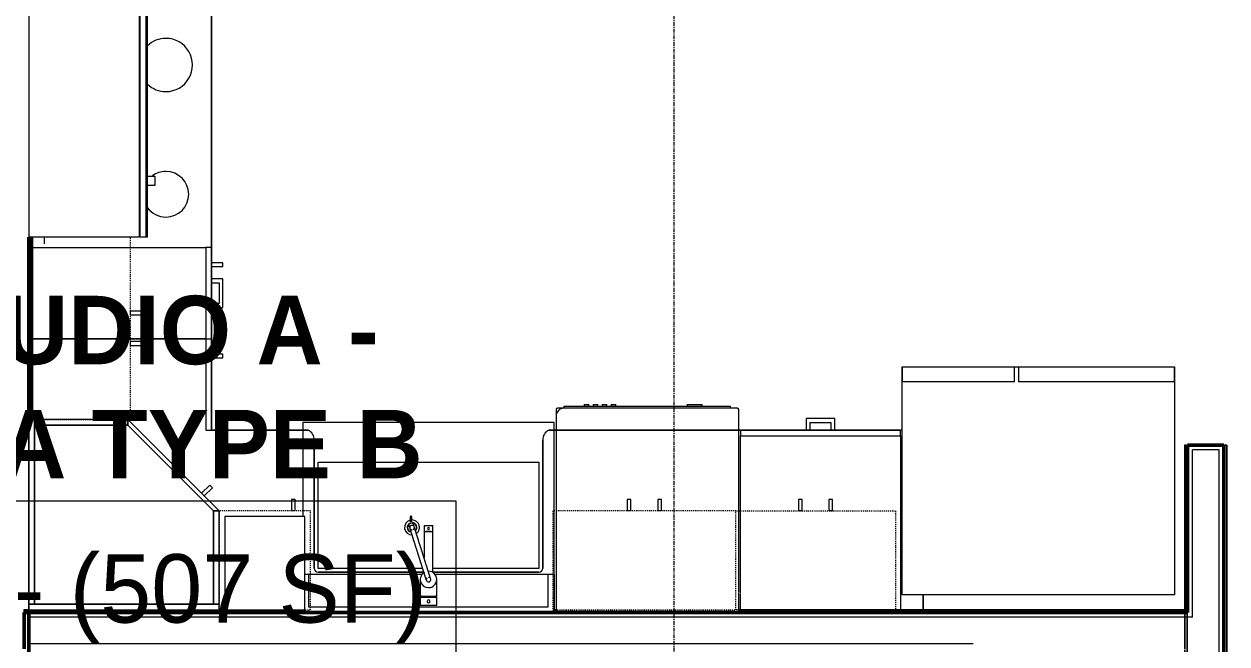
# Model space of a CAD drawing. Header units: inches. Extents: x -4218 to -1830, y 9767 to 12426.
# Drawn here: x -2912.7 to -2754.7, y 10647.4 to 10728.9 of the extents above; entities that cross this region are included whole.
import ezdxf

# ---------------------------------------------------------------- set-up
doc = ezdxf.new("R2010")
doc.units = ezdxf.units.IN
doc.header["$MEASUREMENT"] = 0
doc.linetypes.add('Dash', pattern=[0.25, 0.125, -0.125])
doc.linetypes.add('Grid Line 1_2_', pattern=[0.875, 0.5, -0.125, 0.125, -0.125])
for name, color, linetype, lineweight in [('0-1', 7, 'Continuous', 5), ('0-2', 253, 'Continuous', 9), ('A-AREA-IDEN', 2, 'Continuous', 9), ('A-WALL-1', 250, 'Continuous', 50), ('A-WALL-2', 10, 'Continuous', 13), ('A-WALL-3', 254, 'Continuous', 9), ('A-WALL-4', 253, 'Continuous', 9), ('A-WALL-5', 252, 'Continuous', 9), ('A-WALL-6', 7, 'Continuous', 9), ('A-WALL-8', 113, 'Continuous', 9), ('I-WALL-1', 250, 'Continuous', 50), ('I-WALL-2', 254, 'Continuous', 9), ('I-WALL-3', 253, 'Continuous', 9), ('P-SANR-FIXT-1', 7, 'Continuous', 9), ('P-SANR-FIXT-3', 252, 'Continuous', 9), ('Q-CASE', 31, 'Continuous', 9), ('Q-CASE-1', 252, 'Continuous', 9), ('Q-CASE-2', 7, 'Continuous', 9), ('Q-CASE-3', 253, 'Continuous', 9), ('Q-CASE-4', 7, 'Dash', 9), ('Q-CASE-5', 254, 'Continuous', 9), ('Q-SPCQ-1', 7, 'Continuous', 9), ('Q-SPCQ-2', 253, 'Continuous', 9), ('Q-SPCQ-3', 252, 'Continuous', 9), ('Q-SPCQ-4', 254, 'Continuous', 9), ('S-GRID-1', 1, 'Grid Line 1_2_', 9)]:
    doc.layers.add(name, color=color, linetype=linetype, lineweight=lineweight)
doc.styles.add('Century Gothic', font='ufonts.com_century-gothic.ttf', dxfattribs={"height": 9})
doc.styles.add('Century Gothic_B', font='GOTHICB.TTF', dxfattribs={"height": 9})

# ---------------------------------------------------------------- blocks, each defined once
blk = doc.blocks.new('Basic Wall _ INT - W4BØF - _5_8 GYP - 2X4 WOOD_BATT_ - 5_8 GYP_ - ___-3182897-BACKGROUND - 3RD FLOOR')
at = {"layer": 'A-WALL-3'}
for p, q in [((-2912.7, 10651.95), (-2912.7, 10651.89)), ((-2912.7, 10651.89), (-2912.7, 10651.75)), ((-2912.7, 10651.74), (-2912.7, 10651.68)), ((-2912.07, 10651.89), (-2909.65, 10651.89)), ((-2909.56, 10651.89), (-2876.07, 10651.89)), ((-2843.07, 10651.89), (-2842.82, 10651.89)), ((-2818.82, 10651.89), (-2797.94, 10651.89)), ((-2797.88, 10651.89), (-2794.6, 10651.89)), ((-2759.85, 10651.89), (-2759.85, 10651.95)), ((-2759.85, 10651.75), (-2759.85, 10651.89)), ((-2759.85, 10651.68), (-2759.85, 10651.74)), ((-2912.7, 10651.57), (-2912.7, 10651.54)), ((-2876.07, 10651.54), (-2912.07, 10651.54)), ((-2843.07, 10651.54), (-2876.07, 10651.54)), ((-2842.82, 10651.54), (-2843.07, 10651.54)), ((-2794.6, 10651.54), (-2818.82, 10651.54)), ((-2759.85, 10651.54), (-2759.85, 10651.57))]:
    blk.add_line(p, q, dxfattribs=at)
at = {"layer": 'A-WALL-4'}
for p, q in [((-2912.7, 10651.67), (-2912.7, 10651.95)), ((-2912.7, 10651.89), (-2912.07, 10651.89)), ((-2760.26, 10651.89), (-2760.17, 10651.89)), ((-2760.14, 10651.89), (-2760.07, 10651.89)), ((-2760.05, 10651.89), (-2760.01, 10651.89)), ((-2759.85, 10651.95), (-2759.85, 10651.74)), ((-2759.85, 10651.74), (-2759.85, 10651.69)), ((-2912.7, 10651.66), (-2912.7, 10651.67)), ((-2912.7, 10651.66), (-2912.7, 10651.66)), ((-2912.7, 10651.64), (-2912.7, 10651.66)), ((-2912.7, 10651.58), (-2912.7, 10651.64)), ((-2912.7, 10651.54), (-2912.7, 10651.58)), ((-2912.07, 10651.54), (-2912.7, 10651.54)), ((-2911.27, 10651.67), (-2912.07, 10651.67)), ((-2876.07, 10651.67), (-2911.18, 10651.67)), ((-2842.82, 10651.67), (-2843.07, 10651.67)), ((-2795.79, 10651.67), (-2818.82, 10651.67)), ((-2794.6, 10651.67), (-2795.67, 10651.67)), ((-2759.85, 10651.69), (-2759.85, 10651.67)), ((-2759.85, 10651.67), (-2759.85, 10651.64)), ((-2759.85, 10651.64), (-2759.85, 10651.63)), ((-2759.85, 10651.63), (-2759.85, 10651.61))]:
    blk.add_line(p, q, dxfattribs=at)
at = {"layer": 'A-WALL-5'}
for p, q in [((-2912.7, 10651.95), (-2912.07, 10651.95)), ((-2887.07, 10651.95), (-2886.32, 10651.95)), ((-2843.07, 10651.95), (-2842.82, 10651.95)), ((-2818.82, 10651.95), (-2798.53, 10651.95)), ((-2798.51, 10651.95), (-2798.32, 10651.95)), ((-2798.32, 10651.95), (-2794.6, 10651.95)), ((-2794.6, 10651.89), (-2760.26, 10651.89)), ((-2760.26, 10651.95), (-2760.17, 10651.95)), ((-2760.14, 10651.95), (-2760.07, 10651.95)), ((-2760.05, 10651.95), (-2760.01, 10651.95)), ((-2912.07, 10651.67), (-2912.7, 10651.67)), ((-2759.85, 10651.54), (-2794.6, 10651.54)), ((-2759.85, 10651.61), (-2759.85, 10651.58)), ((-2759.85, 10651.58), (-2759.85, 10651.54))]:
    blk.add_line(p, q, dxfattribs=at)
at = {"layer": 'A-WALL-6'}
for p, q in [((-2794.6, 10651.95), (-2760.26, 10651.95)), ((-2759.85, 10651.67), (-2794.6, 10651.67))]:
    blk.add_line(p, q, dxfattribs=at)
blk = doc.blocks.new('Basic Wall _ INT - W4BØF - _5_8 GYP - 2X4 WOOD_BATT_ - 5_8 GYP_ - ___-3182900-BACKGROUND - 3RD FLOOR')
at = {"layer": 'A-WALL-4'}
for p, q in [((-2755.1, 10565.89), (-2755.07, 10565.87)), ((-2754.96, 10565.75), (-2754.9, 10565.69)), ((-2754.89, 10565.69), (-2754.75, 10565.54)), ((-2754.75, 10565.54), (-2754.69, 10565.48))]:
    blk.add_line(p, q, dxfattribs=at)
at = {"layer": 'A-WALL-5'}
for p, q in [((-2755.07, 10673.55), (-2755.1, 10673.55)), ((-2755.1, 10565.89), (-2755.1, 10673.55)), ((-2754.9, 10673.55), (-2754.96, 10673.55)), ((-2754.75, 10673.55), (-2754.89, 10673.55)), ((-2754.69, 10673.55), (-2754.75, 10673.55)), ((-2754.75, 10673.55), (-2754.75, 10565.54))]:
    blk.add_line(p, q, dxfattribs=at)
at = {"layer": 'A-WALL-6'}
for p, q in [((-2755.1, 10673.55), (-2755.06, 10673.55)), ((-2755.06, 10673.55), (-2754.97, 10673.55)), ((-2754.97, 10565.77), (-2754.97, 10673.55)), ((-2754.97, 10673.55), (-2754.69, 10673.55)), ((-2754.69, 10673.55), (-2754.69, 10565.48))]:
    blk.add_line(p, q, dxfattribs=at)
at = {"layer": 'A-WALL-6', "flags": 128}
for points in [[(-2754.97, 10565.77), (-2754.98, 10565.77), (-2754.98, 10565.78), (-2755, 10565.79), (-2755.01, 10565.81), (-2755.03, 10565.83), (-2755.06, 10565.85)], [(-2754.69, 10565.48), (-2754.8, 10565.6), (-2754.9, 10565.69), (-2754.95, 10565.75), (-2754.97, 10565.77)]]:
    blk.add_lwpolyline(points, dxfattribs=at)
blk = doc.blocks.new('Basic Wall _ INT - W4BØF - _5_8 GYP - 2X4 WOOD_BATT_ - 5_8 GYP_ - ___-3182899-BACKGROUND - 3RD FLOOR')
at = {"layer": 'A-WALL-4'}
for p, q in [((-2760.2, 10651.95), (-2760.2, 10651.84)), ((-2760.2, 10651.84), (-2760.2, 10651.74)), ((-2760.2, 10651.74), (-2760.2, 10651.69)), ((-2760.2, 10651.54), (-2760.2, 10650.92)), ((-2760.2, 10650.87), (-2760.2, 10647.42)), ((-2759.85, 10646.79), (-2759.85, 10651.54)), ((-2760.2, 10647.41), (-2760.2, 10646.79)), ((-2760.2, 10646.65), (-2760.2, 10646.59)), ((-2760.2, 10646.59), (-2760.2, 10646.5)), ((-2760.2, 10646.5), (-2760.2, 10646.38)), ((-2760.26, 10571.06), (-2760.2, 10570.99)), ((-2760.2, 10570.99), (-2760.05, 10570.85)), ((-2760.05, 10570.84), (-2759.99, 10570.78)), ((-2759.87, 10570.67), (-2759.85, 10570.64))]:
    blk.add_line(p, q, dxfattribs=at)
at = {"layer": 'A-WALL-5'}
for p, q in [((-2760.2, 10673.55), (-2760.26, 10673.55)), ((-2760.05, 10673.55), (-2760.2, 10673.55)), ((-2760.2, 10673.55), (-2760.2, 10651.95)), ((-2759.99, 10673.55), (-2760.05, 10673.55)), ((-2759.85, 10673.55), (-2759.87, 10673.55)), ((-2759.85, 10651.54), (-2759.85, 10673.55)), ((-2760.26, 10651.95), (-2760.26, 10651.84)), ((-2760.26, 10651.84), (-2760.26, 10651.74)), ((-2760.26, 10651.74), (-2760.26, 10651.69)), ((-2760.26, 10651.54), (-2760.26, 10650.86)), ((-2760.26, 10650.86), (-2760.26, 10647.42)), ((-2759.97, 10651.54), (-2759.97, 10650.92)), ((-2759.97, 10650.9), (-2759.97, 10647.42)), ((-2760.26, 10647.41), (-2760.26, 10646.79)), ((-2759.97, 10647.41), (-2759.97, 10646.79)), ((-2760.26, 10646.65), (-2760.26, 10646.59)), ((-2760.26, 10646.59), (-2760.26, 10646.5)), ((-2760.26, 10646.5), (-2760.26, 10646.38)), ((-2760.2, 10646.38), (-2760.2, 10570.99)), ((-2759.85, 10570.64), (-2759.85, 10646.79))]:
    blk.add_line(p, q, dxfattribs=at)
at = {"layer": 'A-WALL-6'}
for p, q in [((-2760.26, 10673.55), (-2759.97, 10673.55)), ((-2760.26, 10673.55), (-2760.26, 10651.95)), ((-2759.97, 10673.55), (-2759.97, 10651.54)), ((-2759.97, 10673.55), (-2759.89, 10673.55)), ((-2759.89, 10673.55), (-2759.85, 10673.55)), ((-2760.26, 10646.38), (-2760.26, 10571.06)), ((-2759.97, 10646.79), (-2759.97, 10570.77))]:
    blk.add_line(p, q, dxfattribs=at)
at = {"layer": 'A-WALL-6', "flags": 128}
for points in [[(-2759.97, 10570.77), (-2759.99, 10570.79), (-2760.05, 10570.85), (-2760.14, 10570.94), (-2760.26, 10571.06)], [(-2759.89, 10570.69), (-2759.91, 10570.71), (-2759.93, 10570.73), (-2759.95, 10570.74), (-2759.96, 10570.76), (-2759.97, 10570.77), (-2759.97, 10570.77)]]:
    blk.add_lwpolyline(points, dxfattribs=at)
blk = doc.blocks.new('Refrigerator_-_Side-by-Side_6047 - 36_ X 30_-1372843-BACKGROUND - 3RD FLOOR')
at = {"layer": 'Q-SPCQ-1'}
for p, q in [((-17.88, 15.58), (17.87, 15.58)), ((-17.88, -14.42), (-17.88, 15.58)), ((-17.88, 15.58), (-3.13, 15.58)), ((-17.88, 15.58), (-17.88, 13.58)), ((-3.13, 13.58), (-3.13, 15.58)), ((-2.63, 15.58), (17.87, 15.58)), ((-2.63, 15.58), (-2.63, 13.58)), ((17.87, 15.58), (17.87, -14.42)), ((17.87, 13.58), (17.87, 15.58)), ((-3.13, 13.58), (-17.88, 13.58)), ((17.87, 13.58), (-2.63, 13.58)), ((17.87, -14.42), (-17.88, -14.42))]:
    blk.add_line(p, q, dxfattribs=at)
blk = doc.blocks.new('Range - 24_ x 30_-V163-BACKGROUND - 3RD FLOOR')
at = {"layer": 'Q-SPCQ-1'}
blk.add_line((29.12, -22), (30, -22), dxfattribs=at)
for centre, radius, start, end in [((6.5, -6), 3.5, 360, 180), ((23.5, -6), 3, 0, 180), ((6.5, -6), 3.5, 180, 223.5728), ((6.5, -6), 3.5, 316.3809, 0), ((23.5, -6), 3, 180, 216.0867), ((23.5, -6), 3, 306.1227, 0), ((6.5, -6), 3.5, 261.0228, 278.9772)]:
    blk.add_arc(centre, radius, start, end, dxfattribs=at)
blk = doc.blocks.new('Dishwasher_15404 - 34_ counter-V162-BACKGROUND - 3RD FLOOR')
at = {"layer": 'Q-SPCQ-1'}
for p, q in [((25.8, 24), (24, 24)), ((26.68, 24), (25.8, 24)), ((26.87, 22.93), (26.87, 23.8)), ((26.87, 0.2), (26.87, 22.93)), ((26.87, 22.91), (27.12, 22.91)), ((27.12, 22.91), (27.12, 1.09)), ((27.37, 20.28), (27.12, 20.28)), ((27.12, 19.69), (27.37, 19.69)), ((27.37, 19.1), (27.12, 19.1)), ((27.37, 19.1), (27.37, 18.51)), ((27.37, 20.28), (27.37, 19.69)), ((27.12, 18.51), (27.37, 18.51)), ((27.37, 17.92), (27.12, 17.92)), ((27.37, 17.92), (27.37, 17.33)), ((27.12, 17.33), (27.37, 17.33)), ((27.37, 16.74), (27.12, 16.74)), ((27.12, 16.15), (27.37, 16.15)), ((27.37, 16.74), (27.37, 16.15)), ((27.37, 6.79), (27.12, 6.79)), ((27.37, 6.79), (27.37, 5.81)), ((27.12, 4.82), (27.37, 4.82)), ((27.37, 5.81), (27.37, 4.82)), ((26.87, 1.09), (27.12, 1.09)), ((24, 0), (26.68, 0))]:
    blk.add_line(p, q, dxfattribs=at)
for centre, radius, start, end in [((25.8, 22.93), 1.07, 360, 90), ((26.68, 23.8), 0.197, 0, 90), ((26.68, 0.2), 0.197, 270, 360), ((26.68, 0.2), 0.197, 270, 345)]:
    blk.add_arc(centre, radius, start, end, dxfattribs=at)
at = {"layer": 'Q-SPCQ-2'}
for p, q in [((0.37, 24), (0, 24)), ((0, 0), (0.37, 0))]:
    blk.add_line(p, q, dxfattribs=at)
at = {"layer": 'Q-SPCQ-3'}
for p, q in [((5.07, 24), (0.37, 24)), ((24, 24), (5.1, 24)), ((0.37, 0), (2.55, 0)), ((2.64, 0), (24, 0))]:
    blk.add_line(p, q, dxfattribs=at)
at = {"layer": 'Q-SPCQ-4'}
blk.add_line((0, 24), (0, 0), dxfattribs=at)
blk = doc.blocks.new('30quot_MicrowaveVent_11166 - 70cm miele oven-2804781-BACKGROUND - 3RD FLOOR')
at = {"layer": 'Q-CASE-2'}
for p, q in [((8.88, 16.6), (7.69, 16.6)), ((7.69, 15.63), (7.69, 16.55)), ((8.88, 16.55), (8.88, 15.63)), ((15.68, 15.6), (-14.2, 15.6)), ((-14.2, 15.39), (-14.2, 15.6)), ((-14.2, 14.61), (-14.2, 15.39)), ((15.68, 15.39), (-14.2, 15.39)), ((15.68, 14.61), (-14.2, 14.61)), ((-14.2, 0), (-14.2, 14.49)), ((-14.2, 14.49), (15.68, 14.49)), ((15.68, 15.6), (15.68, 15.39)), ((15.68, 15.39), (15.68, 14.61)), ((15.68, 14.49), (15.68, 0)), ((-14.2, 0), (15.68, 0))]:
    blk.add_line(p, q, dxfattribs=at)
blk = doc.blocks.new('Single Door 1 Drawer 211 - 211 Base Cabinet Single Door1 Drawer 12_-V120-BACKGROUND - 3RD FLOOR')
at = {"layer": 'Q-CASE-1'}
for p, q in [((-11.26, -23.25), (-11.26, -0.37)), ((0.74, -0.37), (0.74, -23.25)), ((-11.26, -23.25), (-11.26, -24)), ((0.74, -23.25), (-11.26, -23.25)), ((0.74, -24), (0.74, -23.25)), ((-11.26, -24), (0.74, -24)), ((-7.14, -24), (-6.64, -24)), ((-3.39, -24), (-3.89, -24)), ((-1.76, -24), (-1.27, -24))]:
    blk.add_line(p, q, dxfattribs=at)
at = {"layer": 'Q-CASE-2'}
for p, q in [((-7.14, -24), (-7.14, -25.5)), ((-6.64, -25), (-6.64, -24)), ((-3.89, -25), (-6.64, -25)), ((-3.89, -24), (-3.89, -25)), ((-3.39, -25.5), (-3.39, -24)), ((-1.76, -24), (-1.76, -25.5)), ((-1.27, -25.5), (-1.27, -24)), ((-7.14, -25.5), (-3.39, -25.5)), ((-1.76, -25.5), (-1.27, -25.5))]:
    blk.add_line(p, q, dxfattribs=at)
at = {"layer": 'Q-CASE-3'}
for p, q in [((-11.26, -0.37), (-11.26, 0)), ((0.74, 0), (0.74, -0.37)), ((-1.76, -24), (-1.27, -24))]:
    blk.add_line(p, q, dxfattribs=at)
at = {"layer": 'Q-CASE-5'}
blk.add_line((-11.26, 0), (0.74, 0), dxfattribs=at)
blk = doc.blocks.new('Base Cabinet Corner 197 - Base Cabinet Corner 197-V121-BACKGROUND - 3RD FLOOR')
at = {"layer": 'Q-CASE-1'}
for p, q in [((12.74, -0.37), (12.74, -24)), ((0.74, -23.25), (0.74, -36)), ((12.74, -23.25), (0.74, -23.25)), ((0.74, -23.25), (0.74, -24)), ((0.74, -24), (0.74, -36)), ((12.74, -24), (0.74, -24)), ((10.24, -24), (10.73, -24)), ((0.73, -34), (0.73, -33.51)), ((0.74, -36), (-10.64, -36))]:
    blk.add_line(p, q, dxfattribs=at)
at = {"layer": 'Q-CASE-2'}
for p, q in [((10.24, -24), (10.24, -25.5)), ((10.73, -25.5), (10.73, -24)), ((10.24, -25.5), (10.73, -25.5)), ((2.23, -33.51), (0.74, -33.51)), ((0.74, -34), (2.23, -34)), ((2.23, -34), (2.23, -33.51))]:
    blk.add_line(p, q, dxfattribs=at)
at = {"layer": 'Q-CASE-3'}
for p, q in [((12.74, 0), (12.74, -0.37)), ((10.24, -24), (10.73, -24)), ((-22.89, -36), (-23.26, -36))]:
    blk.add_line(p, q, dxfattribs=at)
at = {"layer": 'Q-CASE-5'}
for p, q in [((-23.26, 0), (-22.89, 0)), ((-23.26, -36), (-23.26, 0)), ((-22.89, 0), (2.11, 0)), ((2.11, 0), (12.74, 0))]:
    blk.add_line(p, q, dxfattribs=at)
blk = doc.blocks.new('Vanity Cabinet-Double Door - 33_-V122-BACKGROUND - 3RD FLOOR')
at = {"layer": 'Q-CASE-1'}
for p, q in [((-15.76, -5.06), (-15.76, -0.38)), ((-15.76, -0.38), (-15.76, -5.06)), ((-15.01, -0.75), (-15.01, -5.06)), ((16.49, -0.75), (-15.01, -0.75)), ((16.49, -5.06), (16.49, -0.75))]:
    blk.add_line(p, q, dxfattribs=at)
at = {"layer": 'Q-CASE-3'}
for p, q in [((-15.76, -0.38), (-15.76, 0)), ((-15.76, 0), (-15.76, -0.38)), ((17.24, 0), (17.24, -0.38)), ((17.24, -0.38), (17.24, 0))]:
    blk.add_line(p, q, dxfattribs=at)
at = {"layer": 'Q-CASE-5'}
for p, q in [((-15.76, 0), (17.24, 0)), ((17.24, 0), (-15.76, 0)), ((17.24, 0), (-15.76, 0))]:
    blk.add_line(p, q, dxfattribs=at)
blk = doc.blocks.new('Base Cabinet 3 Drawer 230 - Base Cabinet 3 Drawer 230 21_-V123-BACKGROUND - 3RD FLOOR')
at = {"layer": 'Q-CASE-1'}
for p, q in [((-9.76, -23.25), (-9.76, -0.38)), ((11.24, -0.38), (11.24, -2.52)), ((11.24, -2.61), (11.24, -23.25)), ((-9.76, -23.25), (-9.76, -24)), ((11.24, -23.25), (-9.76, -23.25)), ((11.24, -24), (11.24, -23.25)), ((-9.76, -24), (11.24, -24)), ((-1.14, -24), (-0.64, -24)), ((2.61, -24), (2.11, -24))]:
    blk.add_line(p, q, dxfattribs=at)
at = {"layer": 'Q-CASE-2'}
for p, q in [((-1.14, -24), (-1.14, -25.5)), ((-0.64, -25), (-0.64, -24)), ((2.11, -25), (-0.64, -25)), ((2.11, -24), (2.11, -25)), ((2.61, -25.5), (2.61, -24)), ((-1.14, -25.5), (2.61, -25.5))]:
    blk.add_line(p, q, dxfattribs=at)
at = {"layer": 'Q-CASE-3'}
for p, q in [((-9.76, -0.31), (-9.76, -0.01)), ((11.24, 0), (11.24, -0.38)), ((-1.14, -24), (-0.64, -24)), ((2.61, -24), (2.11, -24))]:
    blk.add_line(p, q, dxfattribs=at)
at = {"layer": 'Q-CASE-5'}
for p, q in [((-9.76, 0), (11.24, 0)), ((-1.14, -24), (-0.64, -24)), ((2.61, -24), (2.11, -24))]:
    blk.add_line(p, q, dxfattribs=at)
blk = doc.blocks.new('308 - 308 x 24_-2727436-BACKGROUND - 3RD FLOOR')
at = {"layer": 'Q-CASE'}
for p, q in [((-11.25, -13.19), (-12, -13.19)), ((-12, -13.19), (0, -25.19)), ((0, -24.44), (-11.25, -13.19)), ((0, -25.19), (0, -24.44))]:
    blk.add_line(p, q, dxfattribs=at)
at = {"layer": 'Q-CASE-2'}
for p, q in [((13, -0.19), (-12, -0.19)), ((-12, -0.19), (-12, -0.94)), ((-11.25, -0.94), (-12, -0.94)), ((-12, -0.94), (-12, -13.19)), ((-12, -0.94), (13, -0.94)), ((12.25, -0.94), (-11.25, -0.94)), ((-11.25, -0.94), (-11.25, -13.19)), ((-11.25, -13.19), (-11.25, -0.94)), ((12.25, -24.44), (12.25, -0.94)), ((13, -0.94), (12.25, -0.94)), ((12.25, -0.94), (12.25, -25.19)), ((13, -0.94), (13, -0.19)), ((13, -25.19), (13, -0.94)), ((-12, -13.19), (-11.25, -13.19)), ((-11.25, -13.19), (0, -24.44)), ((-10.05, -15.14), (-11.11, -16.2)), ((-10.76, -16.55), (-9.7, -15.49)), ((-11.11, -16.2), (-10.76, -16.55)), ((0, -24.44), (12.25, -24.44)), ((12.25, -24.44), (0, -24.44)), ((0, -24.44), (0, -25.19)), ((0, -25.19), (12.25, -25.19)), ((12.25, -25.19), (12.25, -24.44)), ((12.25, -25.19), (13, -25.19))]:
    blk.add_line(p, q, dxfattribs=at)
blk = doc.blocks.new('300 Series Wall Hung Cabinet_302 - 24_ X 24_-2588623-BACKGROUND - 3RD FLOOR')
at = {"layer": 'Q-CASE-2'}
for p, q in [((-2.25, -13.19), (-1.76, -13.19)), ((-2.25, -13.19), (-2.25, -14.69)), ((-1.76, -14.69), (-1.76, -13.19)), ((1.75, -13.19), (2.24, -13.19)), ((1.75, -13.19), (1.75, -14.69)), ((2.24, -14.69), (2.24, -13.19)), ((-2.25, -14.69), (-1.76, -14.69)), ((1.75, -14.69), (2.24, -14.69))]:
    blk.add_line(p, q, dxfattribs=at)
at = {"layer": 'Q-CASE-4'}
for p, q in [((12, -0.19), (-12, -0.19)), ((-12, -0.19), (-12, -13.19)), ((12, -13.19), (12, -0.19)), ((-12, -13.19), (12, -13.19))]:
    blk.add_line(p, q, dxfattribs=at)
blk = doc.blocks.new('300 Series Wall Hung Cabinet_301 - 12_ x 24_-2732593-BACKGROUND - 3RD FLOOR')
at = {"layer": 'Q-CASE-2'}
for p, q in [((5.25, -0.19), (-5.25, -0.19)), ((-5.25, -0.19), (-5.25, -12.44)), ((5.25, -12.44), (5.25, -0.19)), ((-5.25, -12.44), (5.25, -12.44)), ((-4, -13.19), (-3.51, -13.19)), ((-4, -13.19), (-4, -14.69)), ((-3.51, -14.69), (-3.51, -13.19)), ((-4, -14.69), (-3.51, -14.69))]:
    blk.add_line(p, q, dxfattribs=at)
at = {"layer": 'Q-CASE-4'}
for p, q in [((6, -0.19), (-6, -0.19)), ((-6, -0.19), (-6, -13.19)), ((6, -13.19), (6, -0.19)), ((-6, -13.19), (6, -13.19))]:
    blk.add_line(p, q, dxfattribs=at)
blk = doc.blocks.new('kitchen_faucet_14143 - kitchen_faucet_14143-V168-BACKGROUND - 3RD FLOOR')
at = {"layer": 'P-SANR-FIXT-1'}
for p, q in [((-6.3, 0.57), (-7.09, 0.57)), ((-7.09, -0.57), (-7.09, 0.57)), ((-0.9, 0.59), (-6.3, 0.59)), ((-6.3, 0.51), (-6.3, 0.59)), ((-6.3, 0.42), (-6.3, 0.5)), ((-6.3, 0.3), (-6.3, 0.4)), ((-6.3, 0.29), (-6.3, 0.15)), ((-6.3, 0.15), (-6.3, 0.29)), ((-6.3, 0.15), (-6.3, -0.15)), ((-6.3, -0.15), (-6.3, 0.15)), ((-3.97, 0.59), (-4.89, 0.59)), ((2.26, 1.08), (0, 1.08)), ((2.34, 1.02), (2.1, 1.02)), ((2.26, 1.08), (2.26, -1.08)), ((3.44, 1.08), (2.34, 1.08)), ((2.34, -1.08), (2.34, 1.08)), ((3.44, 1.08), (3.44, -1.08)), ((-7.09, -0.57), (-6.3, -0.57)), ((-6.3, -0.15), (-6.3, -0.29)), ((-6.3, -0.29), (-6.3, -0.15)), ((-6.3, -0.4), (-6.3, -0.3)), ((-6.3, -0.5), (-6.3, -0.42)), ((-6.3, -0.59), (-6.3, -0.57)), ((-6.3, -0.59), (-2.83, -0.59)), ((-4.89, -0.59), (-3.97, -0.59)), ((-0.94, -0.59), (-0.9, -0.59)), ((0, -1.08), (2.26, -1.08)), ((2.1, -1.02), (2.34, -1.02)), ((2.34, -1.08), (3.44, -1.08)), ((-7.58, -2.2), (-8.24, -2.2)), ((-8.24, -2.4), (-7.58, -2.4)), ((-7.41, -2.04), (-6.99, -1.91)), ((-6.81, -2.46), (-7.23, -2.59))]:
    blk.add_line(p, q, dxfattribs=at)
at = {"layer": 'P-SANR-FIXT-1', "flags": 128}
for points in [[(-0.06, 0.29), (-0.07, 0.29), (-0.07, 0.29), (-0.07, 0.29), (-0.07, 0.29), (-0.07, 0.29), (-0.08, 0.28), (-0.08, 0.28), (-0.09, 0.28), (-0.1, 0.28), (-0.1, 0.28), (-0.11, 0.27), (-0.26, 0.23), (-0.28, 0.22), (-0.3, 0.22), (-0.46, 0.16), (-0.49, 0.16), (-0.51, 0.15), (-0.54, 0.14), (-0.57, 0.13), (-0.6, 0.12), (-0.63, 0.11), (-0.66, 0.1), (-0.69, 0.09), (-0.72, 0.08), (-0.75, 0.07), (-0.78, 0.06), (-0.82, 0.05), (-0.85, 0.04), (-0.89, 0.03), (-0.92, 0.02), (-0.96, 0.01), (-1, 0), (-1.04, -0.02), (-1.07, -0.03), (-1.11, -0.04), (-1.15, -0.05), (-1.2, -0.07), (-1.24, -0.08), (-1.28, -0.09), (-1.32, -0.11), (-1.37, -0.12), (-1.41, -0.14), (-1.46, -0.15), (-1.5, -0.16), (-1.55, -0.18), (-1.6, -0.19), (-1.65, -0.21), (-1.69, -0.23), (-1.74, -0.24), (-1.79, -0.26), (-2.49, -0.48), (-2.55, -0.5), (-2.61, -0.51), (-2.67, -0.53), (-2.72, -0.55), (-2.78, -0.57), (-2.84, -0.59), (-2.9, -0.61), (-2.96, -0.62), (-3.02, -0.64), (-3.08, -0.66), (-3.14, -0.68), (-3.19, -0.7), (-3.25, -0.72), (-3.31, -0.74), (-3.37, -0.76), (-3.43, -0.77), (-3.49, -0.79), (-3.55, -0.81), (-3.61, -0.83), (-3.67, -0.85), (-3.73, -0.87), (-3.79, -0.89), (-3.85, -0.91), (-3.91, -0.92), (-3.97, -0.94), (-4.03, -0.96), (-4.09, -0.98), (-4.15, -1), (-4.21, -1.02), (-4.26, -1.04), (-4.32, -1.05), (-4.94, -1.25), (-4.99, -1.27), (-5.04, -1.28), (-5.09, -1.3), (-5.15, -1.31), (-5.2, -1.33), (-5.44, -1.41), (-5.48, -1.42), (-5.53, -1.43), (-5.57, -1.45), (-5.62, -1.46), (-5.66, -1.48), (-5.7, -1.49), (-5.75, -1.5), (-5.79, -1.52), (-5.83, -1.53), (-5.87, -1.54), (-5.91, -1.56), (-5.95, -1.57), (-5.99, -1.58), (-6.02, -1.59), (-6.06, -1.6), (-6.1, -1.61), (-6.13, -1.63), (-6.17, -1.64), (-6.2, -1.65), (-6.23, -1.66), (-6.26, -1.67), (-6.3, -1.68), (-6.33, -1.69), (-6.36, -1.7), (-6.38, -1.71), (-6.41, -1.71), (-6.44, -1.72), (-6.47, -1.73), (-6.49, -1.74), (-6.52, -1.75), (-6.54, -1.76), (-6.57, -1.76), (-6.59, -1.77), (-6.61, -1.78), (-6.63, -1.78), (-6.65, -1.79), (-6.67, -1.8), (-6.69, -1.8), (-6.71, -1.81), (-6.73, -1.81), (-6.74, -1.82), (-6.76, -1.82), (-6.77, -1.83), (-6.79, -1.83), (-6.8, -1.84), (-6.81, -1.84), (-6.83, -1.84), (-6.84, -1.85), (-6.85, -1.85), (-6.86, -1.85), (-6.87, -1.86), (-6.87, -1.86), (-6.88, -1.86), (-6.89, -1.86), (-6.89, -1.87), (-6.9, -1.87), (-6.9, -1.87), (-6.9, -1.87), (-6.91, -1.87), (-6.91, -1.87), (-6.91, -1.87)], [(0.27, 0.18), (0.21, 0.23), (0.15, 0.28), (0.08, 0.3), (0, 0.3), (-0.08, 0.28), (-0.15, 0.25), (-0.2, 0.2), (-0.24, 0.13), (-0.27, 0.06), (-0.27, -0.02)], [(-0.22, -0.16), (-0.17, -0.22), (-0.1, -0.26), (-0.03, -0.28), (0.05, -0.29), (0.13, -0.27), (0.19, -0.23), (0.25, -0.18), (0.29, -0.12), (0.31, -0.04), (0.32, 0.03), (0.3, 0.11), (0.27, 0.18)], [(0.11, -0.27), (0.11, -0.27), (0.11, -0.27), (0.11, -0.28), (0.11, -0.28), (0.1, -0.28), (0.1, -0.28), (0.09, -0.28), (0.09, -0.28), (0.08, -0.28), (0.07, -0.29), (0.06, -0.29), (-0.08, -0.34), (-0.1, -0.34), (-0.12, -0.35), (-0.14, -0.35), (-0.16, -0.36), (-0.18, -0.37), (-0.2, -0.37), (-0.23, -0.38), (-0.25, -0.39), (-0.27, -0.4), (-0.3, -0.4), (-0.32, -0.41), (-0.35, -0.42), (-0.38, -0.43), (-0.41, -0.44), (-0.44, -0.45), (-0.46, -0.46), (-0.5, -0.47), (-0.53, -0.48), (-0.56, -0.49), (-0.59, -0.5), (-0.62, -0.51), (-0.66, -0.52), (-0.69, -0.53), (-0.73, -0.54), (-0.77, -0.55), (-0.8, -0.56), (-0.84, -0.58), (-0.88, -0.59), (-0.92, -0.6), (-0.96, -0.61), (-1, -0.63), (-1.04, -0.64), (-1.08, -0.65), (-1.13, -0.67), (-1.17, -0.68), (-1.22, -0.69), (-1.26, -0.71), (-1.31, -0.72), (-1.35, -0.74), (-1.4, -0.75), (-1.45, -0.77), (-1.5, -0.78), (-1.54, -0.8), (-1.59, -0.81), (-1.64, -0.83), (-1.69, -0.84), (-1.75, -0.86), (-1.8, -0.88), (-1.85, -0.89), (-1.9, -0.91), (-1.96, -0.93), (-2.01, -0.94), (-2.06, -0.96), (-2.12, -0.98), (-2.18, -1), (-2.23, -1.01), (-2.29, -1.03), (-2.34, -1.05), (-2.4, -1.07), (-2.46, -1.09), (-2.52, -1.1), (-2.57, -1.12), (-2.63, -1.14), (-2.69, -1.16), (-2.75, -1.18), (-2.81, -1.2), (-2.87, -1.21), (-2.93, -1.23), (-2.99, -1.25), (-3.05, -1.27), (-3.1, -1.29), (-3.16, -1.31), (-3.22, -1.33), (-3.28, -1.35), (-3.34, -1.37), (-3.4, -1.38), (-3.46, -1.4), (-3.52, -1.42), (-3.58, -1.44), (-3.64, -1.46), (-3.7, -1.48), (-3.76, -1.5), (-3.82, -1.52), (-3.88, -1.53), (-3.94, -1.55), (-4, -1.57), (-4.05, -1.59), (-4.11, -1.61), (-4.74, -1.8), (-4.79, -1.82), (-4.84, -1.84), (-4.89, -1.85), (-4.94, -1.87), (-4.99, -1.89), (-5.22, -1.96), (-5.27, -1.97), (-5.32, -1.99), (-5.36, -2), (-5.41, -2.02), (-5.45, -2.03), (-5.49, -2.04), (-5.54, -2.06), (-5.58, -2.07), (-5.62, -2.08), (-5.66, -2.1), (-5.7, -2.11), (-5.74, -2.12), (-5.78, -2.13), (-5.82, -2.15), (-5.85, -2.16), (-5.89, -2.17), (-5.93, -2.18), (-5.96, -2.19), (-6, -2.2), (-6.03, -2.21), (-6.06, -2.22), (-6.09, -2.23), (-6.13, -2.24), (-6.16, -2.25), (-6.19, -2.26), (-6.21, -2.27), (-6.24, -2.28), (-6.27, -2.29), (-6.3, -2.3), (-6.32, -2.3), (-6.35, -2.31), (-6.37, -2.32), (-6.39, -2.33), (-6.42, -2.33), (-6.44, -2.34), (-6.46, -2.35), (-6.48, -2.35), (-6.5, -2.36), (-6.52, -2.37), (-6.54, -2.37), (-6.55, -2.38), (-6.57, -2.38), (-6.59, -2.39), (-6.6, -2.39), (-6.61, -2.4), (-6.63, -2.4), (-6.64, -2.41), (-6.65, -2.41), (-6.66, -2.41), (-6.67, -2.42), (-6.68, -2.42), (-6.69, -2.42), (-6.7, -2.42), (-6.7, -2.43), (-6.71, -2.43), (-6.72, -2.43), (-6.72, -2.43), (-6.72, -2.43), (-6.73, -2.43), (-6.73, -2.43), (-6.73, -2.43), (-6.73, -2.43)], [(-6.56, -2), (-6.61, -1.94), (-6.67, -1.9), (-6.74, -1.87), (-6.82, -1.86), (-6.9, -1.87), (-6.97, -1.9), (-7.03, -1.94), (-7.08, -2), (-7.1, -2.08), (-7.11, -2.15)], [(-7.11, -2.15), (-7.1, -2.23), (-7.08, -2.3), (-7.03, -2.36), (-6.97, -2.41), (-6.9, -2.44), (-6.82, -2.45), (-6.74, -2.44), (-6.67, -2.41), (-6.61, -2.36), (-6.56, -2.3), (-6.53, -2.23), (-6.52, -2.15)]]:
    blk.add_lwpolyline(points, dxfattribs=at)
at = {"layer": 'P-SANR-FIXT-1'}
for centre, radius, start, end in [((-6.69, 0), 0.118, 0, 180), ((0, 0), 1.08, 360, 180), ((2.88, 0), 0.197, 0, 180), ((-6.83, -2.16), 0.984, 35.2399, 180), ((-6.83, -2.16), 0.63, 45, 180), ((-6.83, -2.16), 0.591, 47.2269, 168.6397), ((-6.69, 0), 0.118, 180, 360), ((0, 0), 1.08, 180, 182.3811), ((0, 0), 1.08, 212.5288, 360), ((2.88, 0), 0.197, 180, 0), ((-6.83, -2.16), 0.984, 180, 183.6246), ((-6.83, -2.16), 0.984, 195, 360), ((-6.83, -2.16), 0.63, 180, 349.6916), ((-6.83, -2.16), 0.591, 168.6397, 180), ((-6.83, -2.16), 0.591, 180, 227.1165), ((-6.83, -2.16), 0.591, 227.1165, 345.2352)]:
    blk.add_arc(centre, radius, start, end, dxfattribs=at)
for centre, major_axis, ratio, start_param, end_param in [((-3.97, 0), (0, 0.591), 0.906308, 6.021386, 6.806784), ((-3.97, 0), (0, 0.591), 0.906308, 2.617994, 3.403392), ((-8.24, -2.3), (0, 0.0984), 0.984808, 4.712389, 7.853982), ((-8.24, -2.3), (0, 0.0984), 0.984808, 1.570796, 4.712389)]:
    blk.add_ellipse(centre, major_axis=major_axis, ratio=ratio, start_param=start_param, end_param=end_param, dxfattribs=at)
blk = doc.blocks.new('Stainless Steel Farmhous Kitchen Sink - Stainless Steel Farmhous Kitchen Sink-V141-BACKGROUND - 3RD FLOOR')
at = {"layer": 'P-SANR-FIXT-1'}
for p, q in [((-31, -16.96), (-31, -3)), ((-31, -3), (-17.09, -3)), ((-15.75, -3), (-2, -3)), ((-2, -3), (-2, -16.96)), ((-2, -16.96), (-31, -16.96)), ((-33, -21.19), (-33, -22.2)), ((0, -22.2), (0, -21.19)), ((-33, -22.2), (0, -22.2))]:
    blk.add_line(p, q, dxfattribs=at)
at = {"layer": 'P-SANR-FIXT-3'}
for p, q in [((-17.32, -2.25), (-33, -2.25)), ((-33, -2.32), (-33, -21.19)), ((-0.25, -2.25), (-15.68, -2.25)), ((0, -21.19), (0, -9.81))]:
    blk.add_line(p, q, dxfattribs=at)
blk = doc.blocks.new('300 Series Wall Hung Cabinet_302 - 21_ X 24_-2838688-BACKGROUND - 3RD FLOOR')
at = {"layer": 'Q-CASE-2'}
for p, q in [((-1.76, 14.69), (-2.25, 14.69)), ((-2.25, 14.69), (-2.25, 13.19)), ((-1.76, 13.19), (-1.76, 14.69)), ((2.24, 14.69), (1.75, 14.69)), ((1.75, 14.69), (1.75, 13.19)), ((2.24, 13.19), (2.24, 14.69)), ((-1.76, 13.19), (-2.25, 13.19)), ((2.24, 13.19), (1.75, 13.19))]:
    blk.add_line(p, q, dxfattribs=at)
at = {"layer": 'Q-CASE-4'}
for p, q in [((-10.5, 0.19), (-10.5, 13.19)), ((-10.5, 13.19), (10.5, 13.19)), ((10.5, 13.19), (10.5, 0.19)), ((10.5, 0.19), (-10.5, 0.19))]:
    blk.add_line(p, q, dxfattribs=at)
blk = doc.blocks.new('CTR - 1st Phase - Unit Layouts_rvt-1-BACKGROUND - 3RD FLOOR')
at = {"layer": 'A-WALL-1'}
for p, q in [((-2912.07, 10700.92), (-2912.07, 10676.92)), ((-2911.7, 10676.92), (-2911.7, 10700.92)), ((-2759.85, 10673.55), (-2759.85, 10651.54)), ((-2759.22, 10673.55), (-2759.85, 10673.55)), ((-2755.72, 10673.55), (-2759.22, 10673.55)), ((-2755.1, 10673.55), (-2755.72, 10673.55)), ((-2755.1, 10570.64), (-2755.1, 10673.55)), ((-2759.85, 10651.54), (-2912.7, 10651.54)), ((-2912.7, 10651.54), (-2912.7, 10650.92)), ((-2912.7, 10650.92), (-2912.7, 10647.42)), ((-2912.7, 10647.42), (-2912.7, 10646.79))]:
    blk.add_line(p, q, dxfattribs=at)
at = {"layer": 'A-WALL-2'}
for p, q in [((-2759.22, 10650.92), (-2759.22, 10672.93)), ((-2755.72, 10672.93), (-2759.22, 10672.93)), ((-2755.72, 10570.64), (-2755.72, 10672.93)), ((-2912.07, 10650.92), (-2912.07, 10647.42)), ((-2759.85, 10650.92), (-2912.07, 10650.92)), ((-2759.22, 10650.92), (-2759.85, 10650.92)), ((-2788, 10647.42), (-2912.07, 10647.42))]:
    blk.add_line(p, q, dxfattribs=at)
at = {"layer": 'A-WALL-3'}
for p, q in [((-2912.07, 10676.92), (-2912.07, 10651.92)), ((-2759.85, 10651.95), (-2759.85, 10651.69)), ((-2912.7, 10646.79), (-2912.7, 10651.54)), ((-2912.07, 10651.54), (-2912.7, 10651.54)), ((-2876.07, 10651.54), (-2912.07, 10651.54)), ((-2842.82, 10651.54), (-2843.07, 10651.54)), ((-2794.6, 10651.54), (-2818.82, 10651.54)), ((-2760.17, 10651.54), (-2760.26, 10651.54)), ((-2760.07, 10651.54), (-2760.14, 10651.54)), ((-2760.01, 10651.54), (-2760.05, 10651.54))]:
    blk.add_line(p, q, dxfattribs=at)
at = {"layer": 'A-WALL-4'}
for p, q in [((-2912.07, 10700.92), (-2912.07, 10676.92)), ((-2759.85, 10673.55), (-2759.85, 10651.95)), ((-2755.1, 10570.64), (-2755.1, 10673.55)), ((-2760.26, 10651.54), (-2794.6, 10651.54))]:
    blk.add_line(p, q, dxfattribs=at)
at = {"layer": 'A-WALL-5'}
for p, q in [((-2911.7, 10676.92), (-2911.7, 10700.92)), ((-2759.85, 10673.55), (-2755.1, 10673.55))]:
    blk.add_line(p, q, dxfattribs=at)
at = {"layer": 'A-WALL-8'}
for p, q in [((-2888.07, 10675.54), (-2888.07, 10805.8)), ((-2888.07, 10805.8), (-2888.07, 10675.54)), ((-2912.07, 10700.92), (-2912.07, 10676.92)), ((-2912.07, 10676.92), (-2912.07, 10700.92)), ((-2912.07, 10676.92), (-2912.07, 10651.92)), ((-2912.07, 10651.92), (-2912.07, 10676.92)), ((-2875.4, 10675.54), (-2888.07, 10675.54)), ((-2888.07, 10675.54), (-2875.4, 10675.54)), ((-2797.32, 10675.54), (-2843.75, 10675.54)), ((-2843.75, 10675.54), (-2797.32, 10675.54)), ((-2874.57, 10657.35), (-2874.57, 10674.2)), ((-2874.57, 10674.2), (-2874.57, 10657.35)), ((-2844.57, 10674.2), (-2844.57, 10657.35)), ((-2844.57, 10657.35), (-2844.57, 10674.2)), ((-2860.17, 10656.85), (-2874.07, 10656.85)), ((-2874.07, 10656.85), (-2860.17, 10656.85)), ((-2845.07, 10656.85), (-2858.99, 10656.85)), ((-2858.99, 10656.85), (-2845.07, 10656.85)), ((-2794.6, 10651.92), (-2794.6, 10653.85)), ((-2794.6, 10653.85), (-2794.6, 10651.92)), ((-2912.07, 10651.92), (-2912.07, 10651.54)), ((-2912.07, 10651.54), (-2912.07, 10651.92)), ((-2794.6, 10651.54), (-2794.6, 10651.92)), ((-2794.6, 10651.92), (-2794.6, 10651.54)), ((-2912.07, 10651.54), (-2794.6, 10651.54)), ((-2794.6, 10651.54), (-2912.07, 10651.54))]:
    blk.add_line(p, q, dxfattribs=at)
for centre, radius, start, end in [((-2876.07, 10674.2), 1.5, 360, 63.3485), ((-2876.07, 10674.2), 1.5, 0, 63.3485), ((-2843.07, 10674.2), 1.5, 116.6515, 180), ((-2843.07, 10674.2), 1.5, 116.6515, 180), ((-2874.07, 10657.35), 0.5, 180, 270), ((-2874.07, 10657.35), 0.5, 180, 270), ((-2845.07, 10657.35), 0.5, 270, 0), ((-2845.07, 10657.35), 0.5, 270, 360)]:
    blk.add_arc(centre, radius, start, end, dxfattribs=at)
at = {"layer": '0-2'}
for name, p, rotation in [('30quot_MicrowaveVent_11166 - 70cm miele oven-2804781-BACKGROUND - 3RD FLOOR', (-2912.07, 10716.59), 269.99999999996), ('Range - 24_ x 30_-V163-BACKGROUND - 3RD FLOOR', (-2888.07, 10730.04), 270.0000000000228), ('300 Series Wall Hung Cabinet_302 - 24_ X 24_-2588623-BACKGROUND - 3RD FLOOR', (-2911.89, 10688.92), 89.99999999996126), ('Single Door 1 Drawer 211 - 211 Base Cabinet Single Door1 Drawer 12_-V120-BACKGROUND - 3RD FLOOR', (-2912.07, 10698.8), 89.99999999991587), ('Base Cabinet Corner 197 - Base Cabinet Corner 197-V121-BACKGROUND - 3RD FLOOR', (-2912.07, 10674.8), 89.99999999991523), ('Dishwasher_15404 - 34_ counter-V162-BACKGROUND - 3RD FLOOR', (-2818.82, 10651.54), 90.00000000003523), ('Base Cabinet 3 Drawer 230 - Base Cabinet 3 Drawer 230 21_-V123-BACKGROUND - 3RD FLOOR', (-2807.34, 10651.54), 180), ('308 - 308 x 24_-2727436-BACKGROUND - 3RD FLOOR', (-2899.07, 10651.73), 180), ('Stainless Steel Farmhous Kitchen Sink - Stainless Steel Farmhous Kitchen Sink-V141-BACKGROUND - 3RD FLOOR', (-2876.07, 10654.35), 180), ('300 Series Wall Hung Cabinet_301 - 12_ x 24_-2732593-BACKGROUND - 3RD FLOOR', (-2881.07, 10651.73), 180), ('300 Series Wall Hung Cabinet_302 - 24_ X 24_-2588623-BACKGROUND - 3RD FLOOR', (-2831.22, 10651.73), 180), ('kitchen_faucet_14143 - kitchen_faucet_14143-V168-BACKGROUND - 3RD FLOOR', (-2859.57, 10655.9), 269.9999999999512), ('Vanity Cabinet-Double Door - 33_-V122-BACKGROUND - 3RD FLOOR', (-2858.84, 10651.54), 180)]:
    blk.add_blockref(name, p, dxfattribs=dict(at, rotation=rotation))
for name, p in [('Refrigerator_-_Side-by-Side_6047 - 36_ X 30_-1372843-BACKGROUND - 3RD FLOOR', (-2779.45, 10668.28)), ('Basic Wall _ INT - W4BØF - _5_8 GYP - 2X4 WOOD_BATT_ - 5_8 GYP_ - ___-3182899-BACKGROUND - 3RD FLOOR', (0, 0)), ('Basic Wall _ INT - W4BØF - _5_8 GYP - 2X4 WOOD_BATT_ - 5_8 GYP_ - ___-3182900-BACKGROUND - 3RD FLOOR', (0, 0)), ('300 Series Wall Hung Cabinet_302 - 21_ X 24_-2838688-BACKGROUND - 3RD FLOOR', (-2808.72, 10651.73)), ('Basic Wall _ INT - W4BØF - _5_8 GYP - 2X4 WOOD_BATT_ - 5_8 GYP_ - ___-3182897-BACKGROUND - 3RD FLOOR', (0, 0))]:
    blk.add_blockref(name, p, dxfattribs=at)
blk = doc.blocks.new('CTR - 1st Phase - Common Walls_rvt-1-BACKGROUND - 3RD FLOOR')
at = {"layer": 'I-WALL-1'}
for p, q in [((-2912.07, 10676.92), (-2912.07, 10700.92)), ((-2912.07, 10458.16), (-2912.07, 10651.92))]:
    blk.add_line(p, q, dxfattribs=at)
at = {"layer": 'I-WALL-2'}
for p, q in [((-2912.07, 10676.92), (-2912.07, 10700.92)), ((-2912.07, 10651.95), (-2912.07, 10676.92)), ((-2912.07, 10651.84), (-2912.07, 10651.92)), ((-2912.07, 10651.74), (-2912.07, 10651.83)), ((-2912.07, 10651.69), (-2912.07, 10651.74)), ((-2912.07, 10647.42), (-2912.07, 10650.92))]:
    blk.add_line(p, q, dxfattribs=at)
at = {"layer": 'I-WALL-3'}
for p, q in [((-2912.07, 10650.92), (-2912.07, 10651.54)), ((-2912.07, 10646.79), (-2912.07, 10647.42))]:
    blk.add_line(p, q, dxfattribs=at)

msp = doc.modelspace()

# ---------------------------------------------------------------- linework, layer by layer
at = {"layer": 'A-AREA-IDEN', "flags": 128}
msp.add_lwpolyline([(-2940.47, 10666.22), (-2855.97, 10666.22), (-2855.97, 10644.72), (-2940.47, 10644.72)], close=True, dxfattribs=at)
at = {"layer": 'S-GRID-1'}
msp.add_line((-2827.32, 9836.18), (-2827.32, 12376.81), dxfattribs=at)

# ---------------------------------------------------------------- block references
at = {"layer": '0-1'}
for name in ['CTR - 1st Phase - Unit Layouts_rvt-1-BACKGROUND - 3RD FLOOR', 'CTR - 1st Phase - Common Walls_rvt-1-BACKGROUND - 3RD FLOOR']:
    msp.add_blockref(name, (0, 0), dxfattribs=at)

# ---------------------------------------------------------------- texts
at = {"layer": 'A-AREA-IDEN', "char_height": 9, "attachment_point": 1}
for s, insert, width, style in [('STUDIO A -', (-2930.97, 10693.19), 79.083, 'Century Gothic_B'), ('ADA TYPE B', (-2933.22, 10678.19), 84.537, 'Century Gothic_B'), ('320 - (507 SF)', (-2937.47, 10659.22), 94.839, 'Century Gothic')]:
    msp.add_mtext(s, dxfattribs=dict(at, insert=insert, width=width, style=style))

doc.saveas('drawing.dxf')
